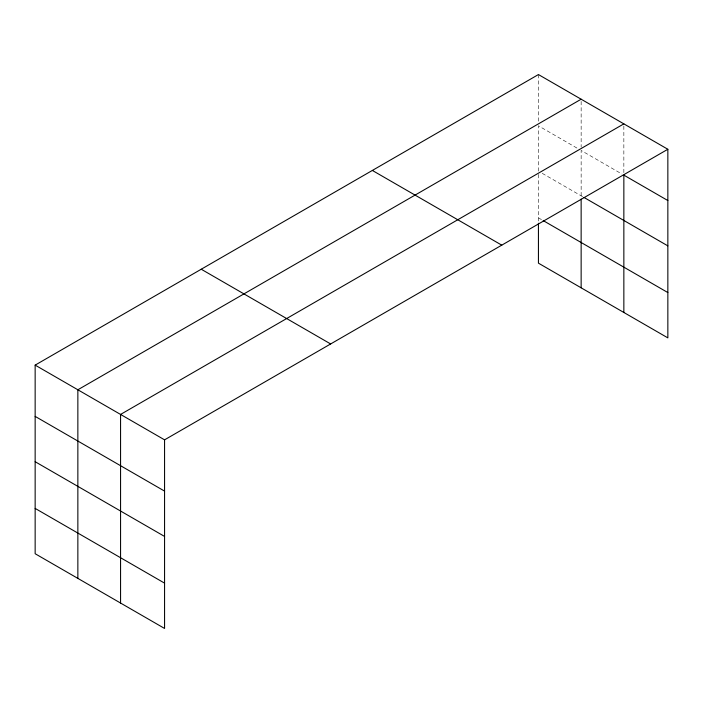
<?xml version="1.0" encoding="UTF-8"?>
<svg xmlns="http://www.w3.org/2000/svg" width="703" height="703" viewBox="0 0 703 703"><rect width="100%" height="100%" fill="white"/><g stroke="black" fill="none" stroke-linecap="round" stroke-linejoin="round"><path stroke-width="0.53" stroke-dasharray="3.52 2.64" d="M538.436 171.145L538.436 125.819L577.348 148.289M581.144 195.803L581.144 150.477L621.953 174.045M542.233 173.333L583.042 196.902M538.436 217.842L542.233 220.03M623.851 126.048L623.851 172.956M581.144 101.39L581.144 147.208M538.436 74.553L538.436 122.55M538.436 174.406L538.436 222.157"/><path stroke-width="1.05" d="M538.436 223.238L538.436 263.159L667.85 337.879L667.85 149.273L538.436 74.553L35.15 365.121L35.15 553.727L164.564 628.447L164.564 439.841L35.15 365.121M581.144 99.211L77.857 389.778L77.857 578.384M623.851 123.869L120.564 414.436L120.564 603.042M164.564 439.841L667.85 149.273M667.85 200.54L623.851 175.135L623.851 312.475M583.991 197.446L667.85 245.865M543.182 220.584L667.85 292.562M372.353 170.442L501.766 245.154M201.234 269.231L330.647 343.952M35.15 416.387L164.564 491.107M35.15 461.713L164.564 536.433M35.15 508.41L164.564 583.13M581.144 199.063L581.144 287.817"/></g></svg>
